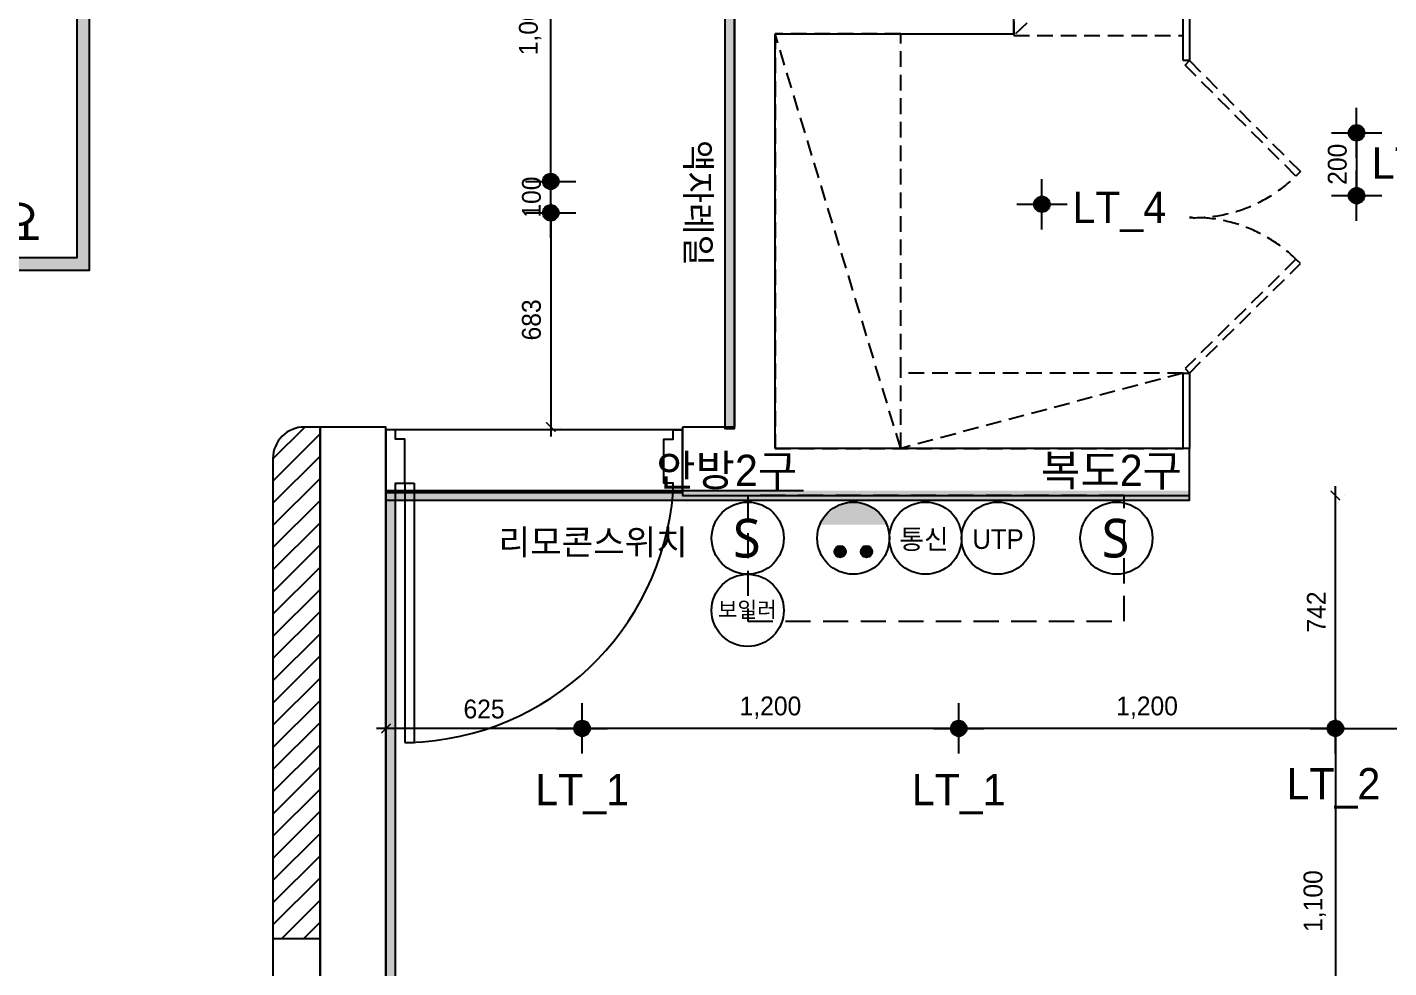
# Model space of a CAD drawing. Header units: inches. Extents: x 3778 to 56227, y -16914 to 35091.
# Drawn here: x 44174 to 48512, y -9036 to -6040 of the extents above; entities that cross this region are included whole.
import ezdxf
from ezdxf.enums import TextEntityAlignment as Align

# ---------------------------------------------------------------- set-up
doc = ezdxf.new("R2010")
doc.units = ezdxf.units.IN
doc.header["$LTSCALE"] = 100
doc.header["$MEASUREMENT"] = 0
doc.header["$PDSIZE"] = 700.071425
for name, pattern in [('DASHED', [0.75, 0.5, -0.25]), ('DH-HID2', [1.2, 0.8, -0.4]), ('HID', [2.5, 1.5, -1])]:
    doc.linetypes.add(name, pattern=pattern)
for name, color, linetype in [('03-WAL NEW', 3, 'Continuous'), ('06-FUR', 6, 'Continuous'), ('07-DIM WAL', 5, 'Continuous'), ('2-con', 2, 'Continuous'), ('3.기호.계단선', 30, 'Continuous'), ('FU-FURM', 251, 'DH-HID2'), ('FUR', 8, 'DASHED'), ('HAT', 8, 'Continuous'), ('RC-LIGHT', 7, 'Continuous'), ('도면층4', 4, 'Continuous'), ('설비', 140, 'Continuous')]:
    doc.layers.add(name, color=color, linetype=linetype)
doc.styles.add('HY 울릉도 L', font='')
doc.styles.add('코레일둥고', font='Korail_Round_Gothic_Medium.ttf')
doc.styles.get('HY 울릉도 L').set_extended_font_data('HY울릉도L')
doc.dimstyles.new('30', dxfattribs={"dimscale": 30, "dimtxt": 2, "dimasz": 1, "dimexe": 1, "dimexo": 1, "dimgap": 1, "dimtad": 1, "dimdec": 0, "dimrnd": 0.05, "dimdsep": 46, "dimlunit": 6, "dimtxsty": 'HY 울릉도 L', "dimblk": 'ARCHTICK', "dimcen": 2.5, "dimdle": 1, "dimclrd": 133, "dimclre": 133, "dimclrt": 30, "dimadec": 0, "dimazin": 0, "dimtfac": 1, "dimtdec": 0, "dimtix": 1, "dimtmove": 2, "dimatfit": 3, "dimldrblk": 'ARCHTICK', "dimfxl": 0, "dimlwd": -1, "dimlwe": -1, "dimarcsym": 0})

# ---------------------------------------------------------------- blocks, each defined once
blk = doc.blocks.new('cjvjf')
at = {"layer": '2-con'}
for p, q in [((157902.5, 71453.5), (157902.5, 71943.5)), ((157012.5, 71631.5), (157012.5, 70201.5)), ((157142.5, 70133.5), (157142.5, 71453.5)), ((157142.5, 71453.5), (157902.5, 71453.5)), ((157012.5, 70201.5), (156847.5, 70201.5)), ((156847.5, 70201.5), (156847.5, 69983.5)), ((158462.5, 70133.5), (157142.5, 70133.5)), ((158462.5, 69983.5), (158462.5, 70133.5)), ((156847.5, 69983.5), (158462.5, 69983.5))]:
    blk.add_line(p, q, dxfattribs=at)
blk.add_lwpolyline([(156097.5, 65911.5), (156097.5, 66086.5), (155902.5, 66086.5), (155902.5, 70201.5), (155692.5, 70201.5), (155692.5, 65911.5), (156097.5, 65911.5)], dxfattribs=at)
at = {"layer": '도면층4'}
for p, q in [((156847.5, 70192.5), (155902.5, 70192.5)), ((155902.5, 70192.5), (155902.5, 69992.5)), ((155902.5, 69992.5), (155902.5, 70192.5)), ((156847.5, 69992.5), (156847.5, 70192.5)), ((155962.5, 70022.5), (155962.5, 69197)), ((155962.5, 70022.5), (155992.5, 70022.5)), ((155992.5, 70022.5), (155992.5, 69197.5)), ((155902.5, 69992.5), (156847.5, 69992.5)), ((155962.5, 69197), (155992.5, 69197))]:
    blk.add_line(p, q, dxfattribs=at)
for points in [[(155902.5, 69992.5), (155932.5, 69992.5), (155932.5, 70022.5), (155962.5, 70022.5), (155962.5, 70162.5), (155932.5, 70162.5), (155932.5, 70192.5), (155902.5, 70192.5), (155902.5, 69992.5)], [(156847.5, 69992.5), (156817.5, 69992.5), (156817.5, 70022.5), (156787.5, 70022.5), (156787.5, 70162.5), (156817.5, 70162.5), (156817.5, 70192.5), (156847.5, 70192.5), (156847.5, 69992.5)]]:
    blk.add_lwpolyline(points, dxfattribs=at)
blk.add_arc((155952.9, 70064.2), 867.6, 271.6262, 355.2607, dxfattribs=at)
blk = doc.blocks.new('cjscjdeh')
at = {"layer": '03-WAL NEW'}
blk.add_lwpolyline([(152949.5, 73529.9), (152899.5, 73529.9, 0.414214), (152799.5, 73429.9), (152799.5, 69239.9), (152949.5, 69239.9), (152949.5, 73529.9)], format="xyb", dxfattribs=at)
blk.add_lwpolyline([(152799.5, 70899.9), (152949.5, 70899.9), (152949.5, 71899.9), (152799.5, 71899.9)], dxfattribs=at)
at = {"layer": '06-FUR', "color": 8}
for p, q in [((155699.5, 74696.9), (155699.5, 75271.9)), ((155719.5, 75271.9), (155719.5, 74696.9)), ((155719.5, 74696.9), (155699.5, 74696.9)), ((155699.5, 73461.9), (155699.5, 73701.9)), ((155699.5, 73701.9), (155719.5, 73701.9)), ((155719.5, 73701.9), (155719.5, 73461.9)), ((155719.5, 73461.9), (155699.5, 73461.9))]:
    blk.add_line(p, q, dxfattribs=at)
at = {"layer": 'FU-FURM', "color": 8}
for p, q in [((155512, 73311.9), (154312, 73311.9)), ((154312, 73311.9), (154312, 72911.9)), ((155512, 72911.9), (155512, 73311.9)), ((154312, 72911.9), (155512, 72911.9))]:
    blk.add_line(p, q, dxfattribs=at)
at = {"layer": 'FUR', "color": 8}
for p, q in [((155699.5, 75271.9), (155159.5, 74776.9)), ((155159.5, 75271.9), (155159.5, 74776.9)), ((155699.5, 74776.9), (155699.5, 75271.9)), ((154799.5, 74781.9), (154399.5, 74781.9)), ((154399.5, 74781.9), (154399.5, 73461.9)), ((154799.5, 73461.9), (154399.5, 74781.9)), ((154799.5, 73701.9), (154799.5, 74781.9)), ((155159.5, 74776.9), (155699.5, 74776.9)), ((155705.4, 74682.7), (155719.5, 74696.9)), ((156058.9, 74329.2), (155705.4, 74682.7)), ((155719.5, 74696.9), (156073.1, 74343.3)), ((156073.1, 74343.3), (156058.9, 74329.2)), ((156058.9, 74064.6), (155705.4, 73716)), ((156073.1, 74050.4), (156058.9, 74064.6)), ((155719.5, 73701.9), (156073.1, 74050.4)), ((155705.4, 73716), (155719.5, 73701.9)), ((155699.5, 73701.9), (154799.5, 73701.9)), ((155699.5, 73701.9), (154799.5, 73461.9)), ((154799.5, 73461.9), (154799.5, 73701.9)), ((155699.5, 73461.9), (155699.5, 73701.9)), ((154399.5, 73461.9), (155699.5, 73461.9))]:
    blk.add_line(p, q, dxfattribs=at)
for centre, start, end in [((155734, 74661.2), 268.209, 315.6168), ((155734, 73732.6), 44.3832, 91.791)]:
    blk.add_arc(centre, 464.5, start, end, dxfattribs=at)
at = {"layer": 'HAT', "color": 8, "linetype": 'Continuous'}
for p, q in [((152799.5, 73428.5), (152900.9, 73529.9)), ((152799.5, 73357.8), (152949.5, 73507.8)), ((152799.5, 73287.1), (152949.5, 73437.1)), ((152799.5, 73216.3), (152949.5, 73366.3)), ((152799.5, 73145.6), (152949.5, 73295.6)), ((152799.5, 73074.9), (152949.5, 73224.9)), ((152799.5, 73004.2), (152949.5, 73154.2)), ((152799.5, 72933.5), (152949.5, 73083.5)), ((152799.5, 72862.8), (152949.5, 73012.8)), ((152799.5, 72792.1), (152949.5, 72942.1)), ((152799.5, 72721.4), (152949.5, 72871.4)), ((152799.5, 72650.7), (152949.5, 72800.7)), ((152799.5, 72580), (152949.5, 72730)), ((152799.5, 72509.2), (152949.5, 72659.2)), ((152799.5, 72438.5), (152949.5, 72588.5)), ((152799.5, 72367.8), (152949.5, 72517.8)), ((152799.5, 72297.1), (152949.5, 72447.1)), ((152799.5, 72226.4), (152949.5, 72376.4)), ((152799.5, 72155.7), (152949.5, 72305.7)), ((152799.5, 72085), (152949.5, 72235)), ((152799.5, 72014.3), (152949.5, 72164.3)), ((152799.5, 71943.6), (152949.5, 72093.6)), ((152826.6, 71899.9), (152949.5, 72022.8)), ((152897.3, 71899.9), (152949.5, 71952.1))]:
    blk.add_line(p, q, dxfattribs=at)
blk.add_blockref('cjvjf', (-2743, 3328.4))
blk = doc.blocks.new('1')
at = {"linetype": 'Continuous'}
h = blk.add_hatch(color=4, dxfattribs=at)
h.dxf.hatch_style = 1
edge = h.paths.add_edge_path()
edge.add_arc((11539653.5, -14273503.8), 37.5, 0, 360)
at = {"color": 1, "linetype": 'Continuous'}
for p, q in [((11539653.5, -14273637.1), (11539653.5, -14273370.5)), ((11539520.2, -14273503.8), (11539786.8, -14273503.8))]:
    blk.add_line(p, q, dxfattribs=at)
at = {"color": 4, "linetype": 'Continuous'}
for radius in [41.5, 37.5]:
    blk.add_circle((11539653.5, -14273503.8), radius, dxfattribs=at)
blk = doc.blocks.new('_ArchTick')
at = {"color": 0, "linetype": 'ByBlock', "const_width": 0.15}
blk.add_lwpolyline([(-0.5, -0.5), (0.5, 0.5)], dxfattribs=at)
blk = doc.blocks.new('*D234')
at = {"layer": '07-DIM WAL', "color": 133}
for p, q in [((48341.5, -8304), (48341.5, -7502)), ((48371.5, -7532), (48371.5, -7532)), ((48371.5, -8274), (48371.5, -8274))]:
    blk.add_line(p, q, dxfattribs=at)
at = {"layer": 'Defpoints', "color": 0}
for p in [(48341.5, -7532), (48341.5, -7532), (48341.5, -8274)]:
    blk.add_point(p, dxfattribs=at)
at = {"layer": '07-DIM WAL', "color": 133, "xscale": 30, "yscale": 30, "zscale": 30}
for p, rotation in [((48341.5, -7532), 90), ((48341.5, -8274), 270)]:
    blk.add_blockref('_ArchTick', p, dxfattribs=dict(at, rotation=rotation))
at = {"layer": '07-DIM WAL', "color": 30, "insert": (48280.9, -7903), "char_height": 60, "attachment_point": 5, "rotation": 90, "style": 'HY 울릉도 L'}
blk.add_mtext('742', dxfattribs=at)
blk = doc.blocks.new('*D235')
at = {"layer": '07-DIM WAL', "color": 133}
for p, q in [((48311.5, -8274), (48971.5, -8274)), ((48341.5, -8304), (48341.5, -8304)), ((48941.5, -8304), (48941.5, -8304))]:
    blk.add_line(p, q, dxfattribs=at)
at = {"layer": 'Defpoints', "color": 0}
for p in [(48341.5, -8274), (48941.5, -8274), (48941.5, -8274)]:
    blk.add_point(p, dxfattribs=at)
at = {"layer": '07-DIM WAL', "color": 133, "xscale": 30, "yscale": 30, "zscale": 30, "rotation": 180}
blk.add_blockref('_ArchTick', (48341.5, -8274), dxfattribs=at)
at = {"layer": '07-DIM WAL', "color": 133, "xscale": 30, "yscale": 30, "zscale": 30}
blk.add_blockref('_ArchTick', (48941.5, -8274), dxfattribs=at)
at = {"layer": '07-DIM WAL', "color": 30, "insert": (48641.5, -8212.7), "char_height": 60, "attachment_point": 5, "style": 'HY 울릉도 L'}
blk.add_mtext('600', dxfattribs=at)
blk = doc.blocks.new('*D353')
at = {"layer": '07-DIM WAL', "color": 133}
for p, q in [((48409, -6377), (48409, -6347)), ((48409, -6377), (48409, -6577)), ((48439, -6377), (48439, -6377)), ((48409, -6577), (48409, -6607)), ((48439, -6577), (48439, -6577))]:
    blk.add_line(p, q, dxfattribs=at)
at = {"layer": 'Defpoints', "color": 0}
for p in [(48409, -6377), (48409, -6577), (48409, -6577)]:
    blk.add_point(p, dxfattribs=at)
at = {"layer": '07-DIM WAL', "color": 133, "xscale": 30, "yscale": 30, "zscale": 30}
for p, rotation in [((48409, -6377), 270), ((48409, -6577), 90)]:
    blk.add_blockref('_ArchTick', p, dxfattribs=dict(at, rotation=rotation))
at = {"layer": '07-DIM WAL', "color": 30, "insert": (48347.8, -6477), "char_height": 60, "attachment_point": 5, "rotation": 90, "style": 'HY 울릉도 L'}
blk.add_mtext('200', dxfattribs=at)
blk = doc.blocks.new('*D341')
at = {"layer": '2-con', "color": 133}
for p, q in [((45841.5, -6561.5), (45841.5, -5501.5)), ((45811.5, -5531.5), (45811.5, -5531.5)), ((45811.5, -6531.5), (45811.5, -6531.5))]:
    blk.add_line(p, q, dxfattribs=at)
at = {"layer": 'Defpoints', "color": 0}
for p in [(45841.5, -5531.5), (45841.5, -5531.5), (45841.5, -6531.5)]:
    blk.add_point(p, dxfattribs=at)
at = {"layer": '2-con', "color": 133, "xscale": 30, "yscale": 30, "zscale": 30}
for p, rotation in [((45841.5, -5531.5), 90), ((45841.5, -6531.5), 270)]:
    blk.add_blockref('_ArchTick', p, dxfattribs=dict(at, rotation=rotation))
at = {"layer": '2-con', "color": 30, "insert": (45775.6, -6031.5), "char_height": 60, "attachment_point": 5, "rotation": 90, "style": 'HY 울릉도 L'}
blk.add_mtext('1,000', dxfattribs=at)
blk = doc.blocks.new('*D223')
at = {"layer": '2-con', "color": 133}
for p, q in [((45841.5, -6531.5), (45841.5, -6501.5)), ((45841.5, -6631.5), (45841.5, -6531.5)), ((45871.5, -6531.5), (45871.5, -6531.5)), ((45841.5, -6631.5), (45841.5, -6661.5)), ((45871.5, -6631.5), (45871.5, -6631.5))]:
    blk.add_line(p, q, dxfattribs=at)
at = {"layer": 'Defpoints', "color": 0}
for p in [(45841.5, -6531.5), (45841.5, -6531.5), (45841.5, -6631.5)]:
    blk.add_point(p, dxfattribs=at)
at = {"layer": '2-con', "color": 133, "xscale": 30, "yscale": 30, "zscale": 30}
for p, rotation in [((45841.5, -6531.5), 270), ((45841.5, -6631.5), 90)]:
    blk.add_blockref('_ArchTick', p, dxfattribs=dict(at, rotation=rotation))
at = {"layer": '2-con', "color": 30, "insert": (45780.3, -6581.5), "char_height": 60, "attachment_point": 5, "rotation": 90, "style": 'HY 울릉도 L'}
blk.add_mtext('100', dxfattribs=at)
blk = doc.blocks.new('*D348')
at = {"layer": '07-DIM WAL', "color": 133}
for p, q in [((48311.5, -8274), (48311.5, -8274)), ((48341.5, -8244), (48341.5, -9404)), ((48311.5, -9374), (48311.5, -9374))]:
    blk.add_line(p, q, dxfattribs=at)
at = {"layer": 'Defpoints', "color": 0}
for p in [(48341.5, -8274), (48341.5, -9374), (48341.5, -9374)]:
    blk.add_point(p, dxfattribs=at)
at = {"layer": '07-DIM WAL', "color": 133, "xscale": 30, "yscale": 30, "zscale": 30}
for p, rotation in [((48341.5, -8274), 90), ((48341.5, -9374), 270)]:
    blk.add_blockref('_ArchTick', p, dxfattribs=dict(at, rotation=rotation))
at = {"layer": '07-DIM WAL', "color": 30, "insert": (48275.6, -8824), "char_height": 60, "attachment_point": 5, "rotation": 90, "style": 'HY 울릉도 L'}
blk.add_mtext('1,100', dxfattribs=at)
blk = doc.blocks.new('SW')
at = {"layer": '설비', "color": 140}
blk.add_circle((11533254.1, -14277699.4), 184, dxfattribs=at)
at = {"layer": '설비', "color": 140, "insert": (11533320, -14277600.8), "char_height": 197.143, "attachment_point": 3, "style": '코레일둥고'}
blk.add_mtext_dynamic_manual_height_columns('{\\fMalgun Gothic|b0|i0|c129|p50;S}', width=314.327, gutter_width=2.19, heights=[0], dxfattribs=at)
blk = doc.blocks.new('egoo')
at = {"layer": '설비'}
h = blk.add_hatch(color=140, dxfattribs=at)
edge = h.paths.add_edge_path()
edge.add_arc((1015645.3, 443433.7), 22.3, 0, 360)
h = blk.add_hatch(color=140, dxfattribs=at)
edge = h.paths.add_edge_path()
edge.add_arc((1015747.7, 443433.7), 22.3, 0, 360)
h = blk.add_hatch(color=140, dxfattribs=at)
edge = h.paths.add_edge_path()
edge.add_line((1015826.3, 443329.1), (1015566.6, 443329.1))
edge.add_ellipse((1015696.5, 443381.5), major_axis=(99, 99), ratio=1, start_angle=156.9578, end_angle=293.0422)
at = {"layer": '설비', "color": 140}
for centre, radius in [((1015696.5, 443381.5), 140), ((1015645.3, 443433.7), 22.3), ((1015747.7, 443433.7), 22.3)]:
    blk.add_circle(centre, radius, dxfattribs=at)
blk = doc.blocks.new('*D272')
at = {"layer": '07-DIM WAL', "color": 133}
for p, q in [((45841.5, -6601.5), (45841.5, -7344)), ((45871.5, -6631.5), (45871.5, -6631.5)), ((45871.5, -7314), (45871.5, -7314))]:
    blk.add_line(p, q, dxfattribs=at)
at = {"layer": 'Defpoints', "color": 0}
for p in [(45841.5, -6631.5), (45841.5, -7314), (45841.5, -7314)]:
    blk.add_point(p, dxfattribs=at)
at = {"layer": '07-DIM WAL', "color": 133, "xscale": 30, "yscale": 30, "zscale": 30}
for p, rotation in [((45841.5, -6631.5), 90), ((45841.5, -7314), 270)]:
    blk.add_blockref('_ArchTick', p, dxfattribs=dict(at, rotation=rotation))
at = {"layer": '07-DIM WAL', "color": 30, "insert": (45780.2, -6972.7), "char_height": 60, "attachment_point": 5, "rotation": 90, "style": 'HY 울릉도 L'}
blk.add_mtext('683', dxfattribs=at)
blk = doc.blocks.new('*D273')
at = {"layer": '07-DIM WAL', "color": 133}
blk.add_line((48371.5, -8274), (47111.5, -8274), dxfattribs=at)
at = {"layer": 'Defpoints', "color": 0}
for p in [(47141.5, -8274), (47141.5, -8274), (48341.5, -8274)]:
    blk.add_point(p, dxfattribs=at)
at = {"layer": '07-DIM WAL', "color": 133, "xscale": 30, "yscale": 30, "zscale": 30, "rotation": 180}
blk.add_blockref('_ArchTick', (47141.5, -8274), dxfattribs=at)
at = {"layer": '07-DIM WAL', "color": 133, "xscale": 30, "yscale": 30, "zscale": 30}
blk.add_blockref('_ArchTick', (48341.5, -8274), dxfattribs=at)
at = {"layer": '07-DIM WAL', "color": 30, "insert": (47741.5, -8208), "char_height": 60, "attachment_point": 5, "style": 'HY 울릉도 L'}
blk.add_mtext('1,200', dxfattribs=at)
blk = doc.blocks.new('*D274')
at = {"layer": '07-DIM WAL', "color": 133}
blk.add_line((47171.5, -8274), (45911.5, -8274), dxfattribs=at)
at = {"layer": 'Defpoints', "color": 0}
for p in [(45941.5, -8274), (45941.5, -8274), (47141.5, -8274)]:
    blk.add_point(p, dxfattribs=at)
at = {"layer": '07-DIM WAL', "color": 133, "xscale": 30, "yscale": 30, "zscale": 30, "rotation": 180}
blk.add_blockref('_ArchTick', (45941.5, -8274), dxfattribs=at)
at = {"layer": '07-DIM WAL', "color": 133, "xscale": 30, "yscale": 30, "zscale": 30}
blk.add_blockref('_ArchTick', (47141.5, -8274), dxfattribs=at)
at = {"layer": '07-DIM WAL', "color": 30, "insert": (46541.5, -8208), "char_height": 60, "attachment_point": 5, "style": 'HY 울릉도 L'}
blk.add_mtext('1,200', dxfattribs=at)
blk = doc.blocks.new('*D365')
at = {"layer": '07-DIM WAL', "color": 133}
for p, q in [((45971.5, -8274), (45286.5, -8274)), ((45316.5, -8304), (45316.5, -8304))]:
    blk.add_line(p, q, dxfattribs=at)
at = {"layer": 'Defpoints', "color": 0}
for p in [(45316.5, -8274), (45316.5, -8274), (45941.5, -8274)]:
    blk.add_point(p, dxfattribs=at)
at = {"layer": '07-DIM WAL', "color": 133, "xscale": 30, "yscale": 30, "zscale": 30, "rotation": 180}
blk.add_blockref('_ArchTick', (45316.5, -8274), dxfattribs=at)
at = {"layer": '07-DIM WAL', "color": 133, "xscale": 30, "yscale": 30, "zscale": 30}
blk.add_blockref('_ArchTick', (45941.5, -8274), dxfattribs=at)
at = {"layer": '07-DIM WAL', "color": 30, "insert": (45629, -8212.6), "char_height": 60, "attachment_point": 5, "style": 'HY 울릉도 L'}
blk.add_mtext('625', dxfattribs=at)

msp = doc.modelspace()

# ---------------------------------------------------------------- hatches: boundary and pattern name
at = {"layer": '3.기호.계단선'}
h = msp.add_hatch(color=10, dxfattribs=at)
h.dxf.hatch_style = 1
h.paths.add_polyline_path([(46396.5, -5989), (46396.5, -7319), (46426.5, -7319), (46426.5, -5989)])
h = msp.add_hatch(color=10, dxfattribs=at)
h.dxf.hatch_style = 1
h.paths.add_polyline_path([(47876.5, -7517), (45316.5, -7517), (45316.5, -7547), (47876.5, -7547)])
h = msp.add_hatch(color=10, dxfattribs=at)
h.dxf.hatch_style = 1
h.paths.add_polyline_path([(45316.5, -7523), (45316.5, -11433), (45346.5, -11433), (45346.5, -7523)])
at = {"layer": '설비'}
h = msp.add_hatch(dxfattribs=at)
h.set_pattern_fill('DOTS', color=140, scale=10)
h.set_pattern_definition([(0, (-135902.865, -82053.96), (7.9375, 15.875), [0, -15.875])])
h.paths.add_polyline_path([(44331.5, -3114.5), (44331.5, -6774.5), (36271.5, -6774.5), (36271.5, -6814.5), (44371.5, -6814.5), (44371.5, -3114.5)])

# ---------------------------------------------------------------- linework, layer by layer
at = {"layer": '3.기호.계단선', "color": 10}
for points in [[(46396.5, -5989), (46396.5, -7319), (46426.5, -7319), (46426.5, -5989), (46396.5, -5989)], [(46646.5, -7517), (45316.5, -7517), (45316.5, -7547), (47876.5, -7547), (47876.5, -7517)], [(45316.5, -7523), (45316.5, -11433), (45346.5, -11433), (45346.5, -7523), (45316.5, -7523)]]:
    msp.add_lwpolyline(points, dxfattribs=at)
at = {"layer": '설비', "color": 140}
msp.add_lwpolyline([(44331.5, -3114.5), (44331.5, -6774.5), (36271.5, -6774.5), (36271.5, -6814.5), (44371.5, -6814.5), (44371.5, -3114.5), (44331.5, -3114.5)], dxfattribs=at)
for centre in [(47035.5, -7668), (47265.5, -7668), (46469, -7898)]:
    msp.add_circle(centre, 115, dxfattribs=at)

# ---------------------------------------------------------------- block references
msp.add_blockref('cjscjdeh', (-107843, -80843.8))
at = {"layer": 'RC-LIGHT', "xscale": 0.6024096385271789, "yscale": 0.6024096385271789, "zscale": 0.6024096385271789}
for p in [(-6903189.4, 8592119.3), (-6905756.9, 8591964.8), (-6903189.4, 8591919.3), (-6904191.9, 8591891.8), (-6905756.9, 8591864.8), (-6905656.9, 8590222.3), (-6904456.9, 8590222.3), (-6903256.9, 8590222.3)]:
    msp.add_blockref('1', p, dxfattribs=at)
at = {"layer": '설비', "color": 140, "xscale": 0.625, "yscale": 0.625, "zscale": 0.625}
for p in [(-7161814.7, 8915894.2), (-7160640, 8915894.2)]:
    msp.add_blockref('SW', p, dxfattribs=at)
at = {"layer": '설비', "color": 140, "xscale": 0.8214285869294655, "yscale": 0.8214285869294655, "zscale": 0.8214285869294655, "rotation": 180}
msp.add_blockref('egoo', (881127.6, 356538.3), dxfattribs=at)

# ---------------------------------------------------------------- texts
at = {"layer": '3.기호.계단선', "color": 10, "style": '코레일둥고'}
msp.add_text('액자레일', height=80, rotation=270, dxfattribs=at).set_placement((46271.9, -6399.8))
at = {"layer": '3.기호.계단선', "linetype": 'HID', "style": '코레일둥고'}
for s, p in [('LT_3', (48457.5, -6523.2)), ('LT_4', (47503.9, -6664.1)), ('LT_2', (48186.3, -8500.3)), ('LT_1', (45792.4, -8518.9)), ('LT_1', (46992.4, -8518.9))]:
    msp.add_text(s, height=100, dxfattribs=at).set_placement(p)
at = {"layer": '3.기호.계단선', "color": 10, "style": '코레일둥고'}
msp.add_text('리모콘스위치', height=80, dxfattribs=at).set_placement((45675.5, -7720.1))
at = {"layer": 'RC-LIGHT', "color": 10, "style": '코레일둥고'}
msp.add_text('라인조명 위치 확인필요', height=120, dxfattribs=at).set_placement((42624.9, -6604.2), align=Align.TOP_LEFT)
at = {"layer": '설비', "color": 140, "style": '코레일둥고'}
for s, height, p in [('안방2구', 100, (46177.6, -7502.2)), ('복도2구', 100, (47403.6, -7502.2)), ('통신', 62.5, (46952.3, -7702.6)), ('UTP', 62.5, (47184.9, -7702.2)), ('보일러', 50, (46373.7, -7920.5))]:
    msp.add_text(s, height=height, dxfattribs=at).set_placement(p)

# ---------------------------------------------------------------- dimensions: what is measured, and where the dimension line sits
at = {"layer": '07-DIM WAL'}
for base, p1, p2, override, picture, middle in [((48409, -6577), (48409, -6377), (48409, -6577), {"dimfxl": 2, "dimarcsym": 2}, '*D353', (48347.8, -6477)), ((45841.5499523, -7313.9513723), (45841.5499523, -6631.4513723), (45841.5499523, -7313.9513723), {"dimfxl": 1.25, "dimarcsym": 2}, '*D272', (45780.2066687, -6972.7013723)), ((48341.5, -7532), (48341.5, -8274), (48341.5, -7532), {"dimfxl": 2, "dimarcsym": 2}, '*D234', (48280.9, -7903)), ((48341.5, -9374), (48341.5, -8274), (48341.5, -9374), {"dimfxl": 1.25, "dimarcsym": 2}, '*D348', (48275.6, -8824))]:
    dim = msp.add_linear_dim(base=base, p1=p1, p2=p2, angle=90, dimstyle='30', override=override, dxfattribs=at)
    dim.commit()
    dim.dimension.update_dxf_attribs({"geometry": picture, "text_midpoint": middle})
for base, p1, p2, override, picture, middle in [((45316.5, -8274), (45941.5, -8274), (45316.5, -8274), {"dimfxl": 1.25, "dimarcsym": 2}, '*D365', (45629, -8212.6)), ((45941.5, -8274), (47141.5, -8274), (45941.5, -8274), {"dimfxl": 1.25, "dimarcsym": 2}, '*D274', (46541.5, -8208)), ((47141.5, -8274), (48341.5, -8274), (47141.5, -8274), {"dimfxl": 1.25, "dimarcsym": 2}, '*D273', (47741.5, -8208)), ((48941.5, -8274), (48341.5, -8274), (48941.5, -8274), {"dimfxl": 2, "dimarcsym": 2}, '*D235', (48641.5, -8212.7))]:
    dim = msp.add_linear_dim(base=base, p1=p1, p2=p2, dimstyle='30', override=override, dxfattribs=at)
    dim.commit()
    dim.dimension.update_dxf_attribs({"geometry": picture, "text_midpoint": middle})
at = {"layer": '2-con'}
for base, p1, p2, picture, middle in [((45841.5, -5531.5), (45841.5, -6531.5), (45841.5, -5531.5), '*D341', (45775.6, -6031.5)), ((45841.5, -6531.5), (45841.5, -6631.5), (45841.5, -6531.5), '*D223', (45780.3, -6581.5))]:
    dim = msp.add_linear_dim(base=base, p1=p1, p2=p2, angle=90, dimstyle='30', override={"dimfxl": 1.25, "dimarcsym": 2}, dxfattribs=at)
    dim.commit()
    dim.dimension.update_dxf_attribs({"geometry": picture, "text_midpoint": middle})

doc.saveas('drawing.dxf')
